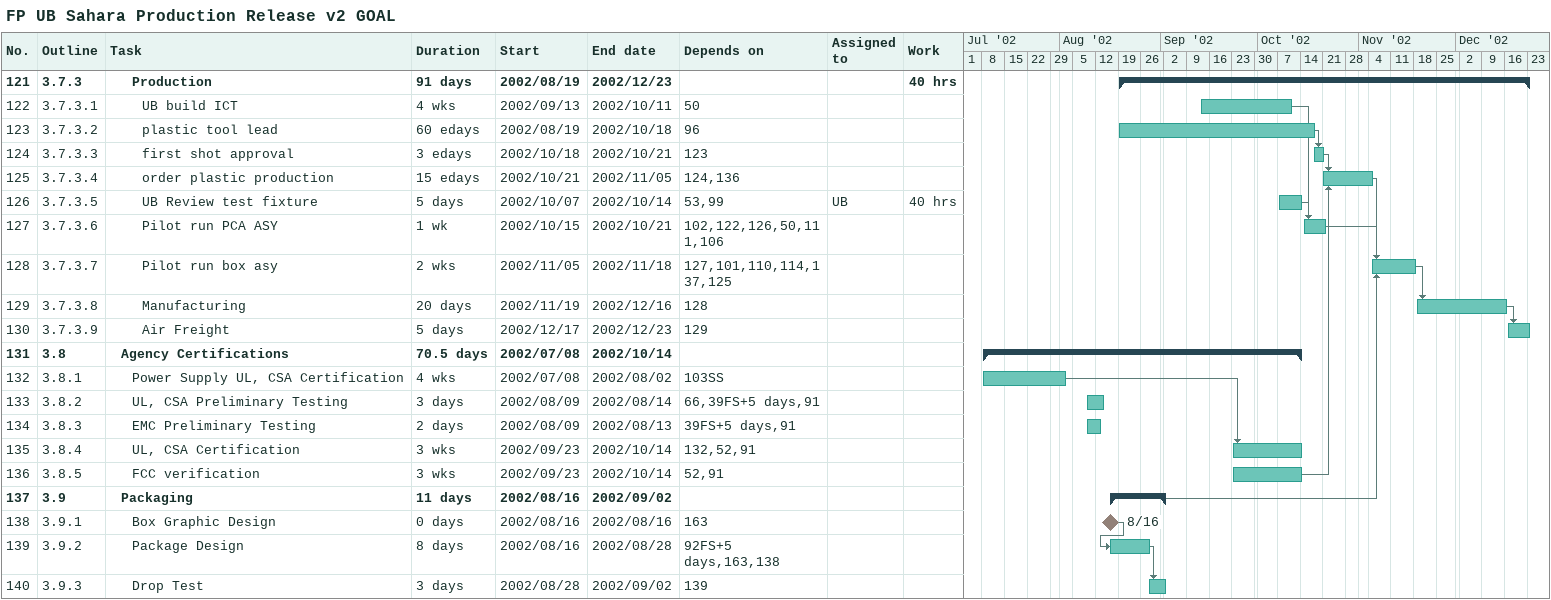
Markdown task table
FP UB Sahara Production Release v2 GOAL

| ID | WBS | Task | Duration | Start | Finish | Predecessors | Resources | Work (h) |
|---|---|---|---|---|---|---|---|---|
| 121 | 3.7.3 | **Production** | 91d | 2002-08-19 | 2002-12-23 |  |  | 40 |
| 122 | 3.7.3.1 | UB build ICT | 4w | 2002-09-13 | 2002-10-11 | 50 |  |  |
| 123 | 3.7.3.2 | plastic tool lead | 60ed | 2002-08-19 | 2002-10-18 | 96 |  |  |
| 124 | 3.7.3.3 | first shot approval | 3ed | 2002-10-18 | 2002-10-21 | 123 |  |  |
| 125 | 3.7.3.4 | order plastic production | 15ed | 2002-10-21 | 2002-11-05 | 124, 136 |  |  |
| 126 | 3.7.3.5 | UB Review test fixture | 5d | 2002-10-07 | 2002-10-14 | 53, 99 | UB | 40 |
| 127 | 3.7.3.6 | Pilot run PCA ASY | 1w | 2002-10-15 | 2002-10-21 | 102, 122, 126, 50, 111, 106 |  |  |
| 128 | 3.7.3.7 | Pilot run box asy | 2w | 2002-11-05 | 2002-11-18 | 127, 101, 110, 114, 137, 125 |  |  |
| 129 | 3.7.3.8 | Manufacturing | 20d | 2002-11-19 | 2002-12-16 | 128 |  |  |
| 130 | 3.7.3.9 | Air Freight | 5d | 2002-12-17 | 2002-12-23 | 129 |  |  |
| 131 | 3.8 | **Agency Certifications** | 70.5d | 2002-07-08 | 2002-10-14 |  |  |  |
| 132 | 3.8.1 | Power Supply UL, CSA Certification | 4w | 2002-07-08 | 2002-08-02 | 103SS |  |  |
| 133 | 3.8.2 | UL, CSA Preliminary Testing | 3d | 2002-08-09 | 2002-08-14 | 66, 39FS+5d, 91 |  |  |
| 134 | 3.8.3 | EMC Preliminary Testing | 2d | 2002-08-09 | 2002-08-13 | 39FS+5d, 91 |  |  |
| 135 | 3.8.4 | UL, CSA Certification | 3w | 2002-09-23 | 2002-10-14 | 132, 52, 91 |  |  |
| 136 | 3.8.5 | FCC verification | 3w | 2002-09-23 | 2002-10-14 | 52, 91 |  |  |
| 137 | 3.9 | **Packaging** | 11d | 2002-08-16 | 2002-09-02 |  |  |  |
| 138 | 3.9.1 | Box Graphic Design | 0d | 2002-08-16 | 2002-08-16 | 163 |  |  |
| 139 | 3.9.2 | Package Design | 8d | 2002-08-16 | 2002-08-28 | 92FS+5d, 163, 138 |  |  |
| 140 | 3.9.3 | Drop Test | 3d | 2002-08-28 | 2002-09-02 | 139 |  |  |
